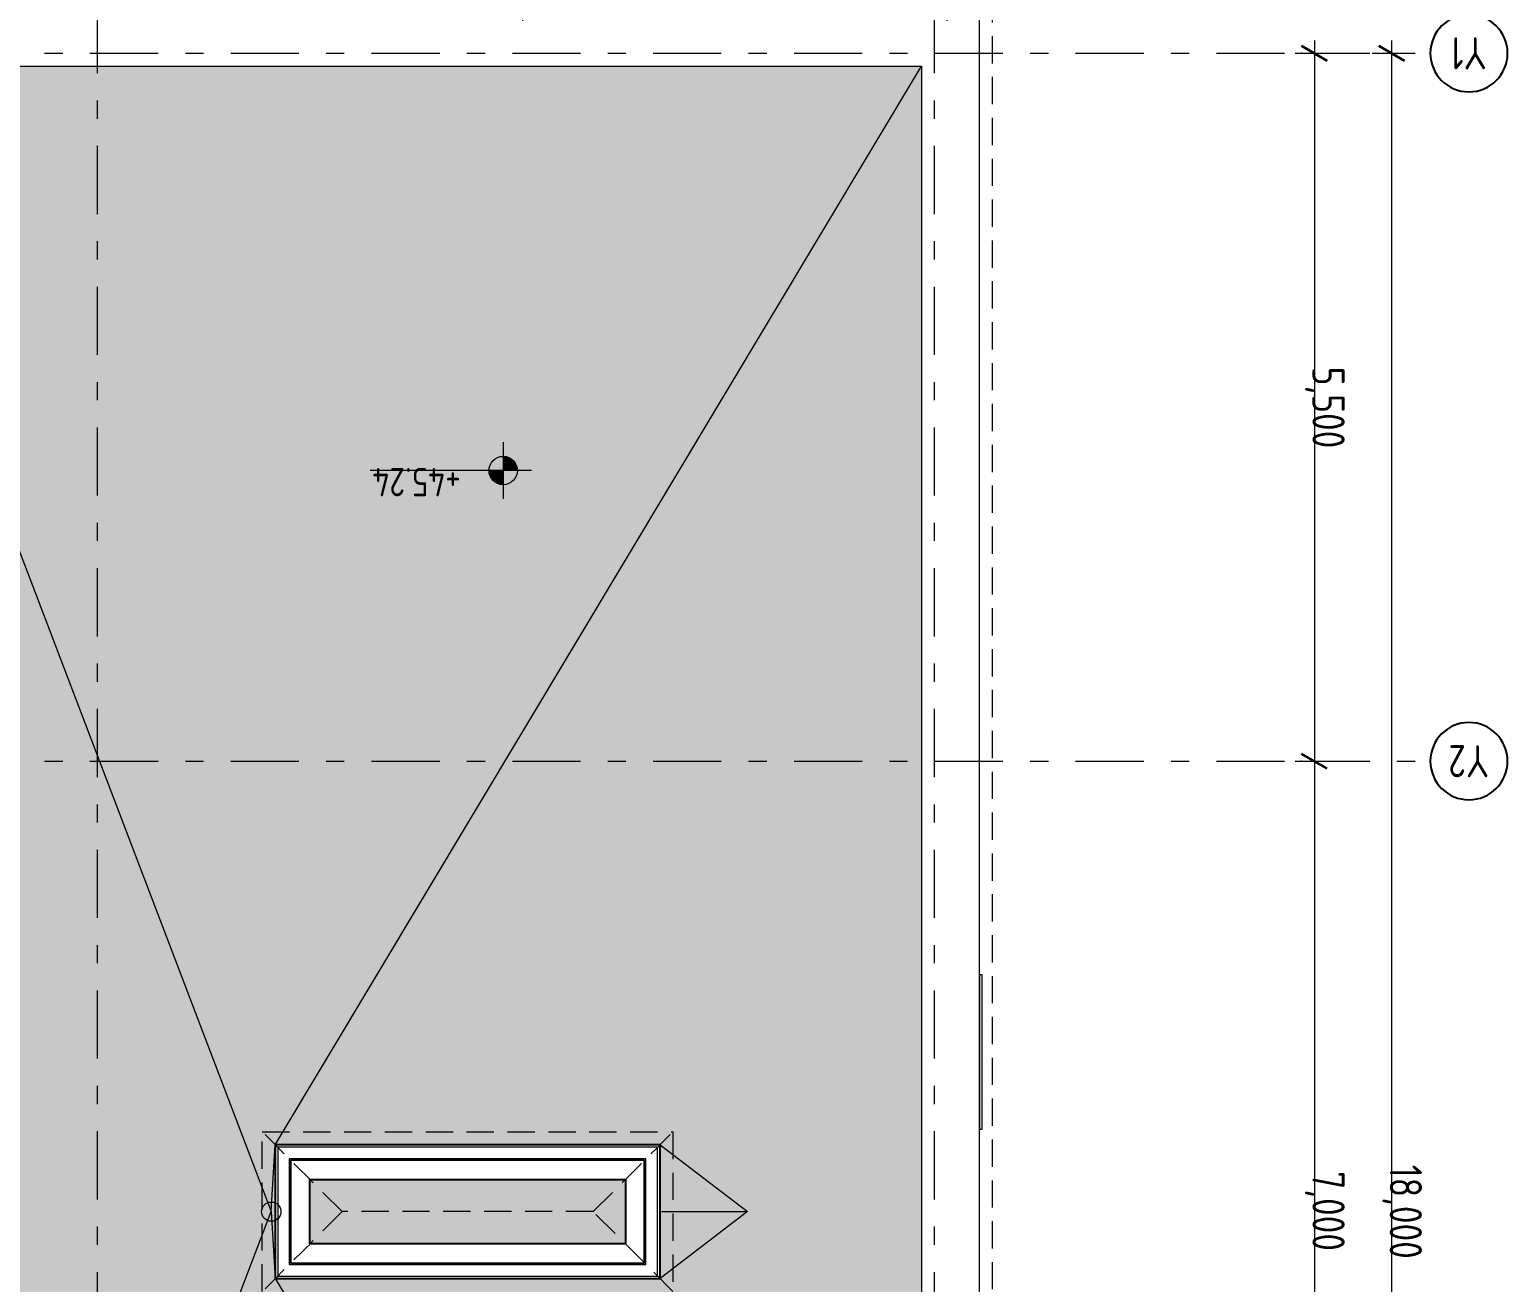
# Model space of a CAD drawing. Header units: millimetres. Extents: x 18162 to 3540582, y 72188 to 247925.
# Drawn here: x 997028 to 1008507, y 88819 to 98553 of the extents above; entities that cross this region are included whole.
import ezdxf
from ezdxf.enums import TextEntityAlignment as Align

# ---------------------------------------------------------------- set-up
doc = ezdxf.new("R2010")
doc.units = ezdxf.units.MM
doc.header["$MEASUREMENT"] = 0
doc.set_wipeout_variables(frame=1)
for name, pattern in [('Double Dashed', [1093.611073, 529.166651, -211.666656, 141.111112, -211.666656]), ('Hidden Line', [317.5, 211.666667, -105.833333]), ('Wipeout_Contour', [1000, 0, -1000])]:
    doc.linetypes.add(name, pattern=pattern)
for name, color, linetype in [('Dimensioning - General', 7, 'Continuous'), ('Drawing & Figure', 7, 'Continuous'), ('Shell - Roof', 7, 'Continuous'), ('Structural - Bearing', 7, 'Continuous'), ('Structural - Grid', 7, 'Continuous')]:
    doc.layers.add(name, color=color, linetype=linetype)
doc.styles.add('GENERATED_STYLE_3', font='', dxfattribs={"width": 0.8})
doc.styles.get('GENERATED_STYLE_3').set_extended_font_data('ISOCPEUR MON')
doc.dimstyles.new('GENERATED_STYLE__2', dxfattribs={"dimtxt": 250, "dimasz": 152, "dimexe": 0.18, "dimexo": 0.0625, "dimgap": 0, "dimtad": 1, "dimdec": 0, "dimzin": 0, "dimdsep": 46, "dimtxsty": 'GENERATED_STYLE_3', "dimblk": 'ARROWHEAD_2', "dimblk1": 'ARROWHEAD_2', "dimblk2": 'ARROWHEAD_2', "dimcen": 0.09, "dimse1": 1, "dimse2": 1, "dimclrd": 13, "dimclre": 13, "dimclrt": 13, "dimadec": 0, "dimazin": 0, "dimtfac": 1, "dimtdec": 4, "dimtmove": 0, "dimatfit": 3, "dimfxl": 1, "dimtolj": 1, "dimtzin": 0, "dimarcsym": 0})

# ---------------------------------------------------------------- blocks, each defined once
blk = doc.blocks.new('*D692', base_point=(953182, 1723))
at = {"layer": 'Dimensioning - General', "color": 13, "linetype": 'Continuous', "lineweight": 13, "transparency": 16777216}
for p, q in [((1006857, 98369), (1007157, 98369)), ((1007007, 98467), (1007007, 98369)), ((1007007, 98369), (1007007, 92869)), ((1006857, 92869), (1007157, 92869)), ((1007007, 92869), (1007007, 85869))]:
    blk.add_line(p, q, dxfattribs=at)
at = {"layer": 'Dimensioning - General', "color": 12, "linetype": 'Continuous', "lineweight": 35, "transparency": 16777216}
for p, q in [((1007107, 98311), (1006907, 98427)), ((1007107, 92811), (1006907, 92927))]:
    blk.add_line(p, q, dxfattribs=at)
at = {"layer": 'Dimensioning - General', "color": 13, "lineweight": 13, "transparency": 16777216, "insert": (1006934, 95933), "char_height": 250, "attachment_point": 7, "rotation": 270, "style": 'GENERATED_STYLE_3'}
blk.add_mtext('\\A1;{\\pql;\\fISOCPEUR MON|b0|i0|c0|p0;\\W0.800000;5,500}', dxfattribs=at)
blk = doc.blocks.new('ARROWHEAD_2')
at = {"color": 0, "linetype": 'Continuous', "lineweight": 0}
for p, q in [((0, 0), (-1, 0)), ((-0.378, -0.655), (0.378, 0.655))]:
    blk.add_line(p, q, dxfattribs=at)
blk = doc.blocks.new('*D693', base_point=(953182, 1723))
at = {"layer": 'Dimensioning - General', "color": 12, "linetype": 'Continuous', "lineweight": 35, "transparency": 16777216}
for p, q in [((1007107, 92811), (1006907, 92927)), ((1007107, 85811), (1006907, 85927))]:
    blk.add_line(p, q, dxfattribs=at)
at = {"layer": 'Dimensioning - General', "color": 13, "linetype": 'Continuous', "lineweight": 13, "transparency": 16777216}
for p, q in [((1007007, 92869), (1007007, 85869)), ((1006857, 85869), (1007157, 85869)), ((1007007, 85869), (1007007, 80369))]:
    blk.add_line(p, q, dxfattribs=at)
at = {"layer": 'Dimensioning - General', "color": 13, "lineweight": 13, "transparency": 16777216, "insert": (1006934, 89683), "char_height": 250, "attachment_point": 7, "rotation": 270, "style": 'GENERATED_STYLE_3'}
blk.add_mtext('\\A1;{\\pql;\\fISOCPEUR MON|b0|i0|c0|p0;\\W0.800000;7,000}', dxfattribs=at)
blk = doc.blocks.new('*D695', base_point=(953182, 1723))
at = {"layer": 'Dimensioning - General', "color": 13, "linetype": 'Continuous', "lineweight": 13, "transparency": 16777216}
for p, q in [((1007457, 98369), (1007757, 98369)), ((1007607, 98467), (1007607, 98369)), ((1007607, 98369), (1007607, 80369)), ((1007457, 80369), (1007757, 80369)), ((1007607, 80369), (1007607, 80271))]:
    blk.add_line(p, q, dxfattribs=at)
at = {"layer": 'Dimensioning - General', "color": 12, "linetype": 'Continuous', "lineweight": 35, "transparency": 16777216}
for p, q in [((1007707, 98311), (1007507, 98427)), ((1007507, 80427), (1007707, 80311))]:
    blk.add_line(p, q, dxfattribs=at)
at = {"layer": 'Dimensioning - General', "color": 13, "lineweight": 13, "transparency": 16777216, "insert": (1007534, 89733), "char_height": 250, "attachment_point": 7, "rotation": 270, "style": 'GENERATED_STYLE_3'}
blk.add_mtext('\\A1;{\\pql;\\fISOCPEUR MON|b0|i0|c0|p0;\\W0.800000;18,000}', dxfattribs=at)
blk = doc.blocks.new('Standard grid marker[338]_3', base_point=(1004056, 74247))
at = {"layer": 'Structural - Grid', "color": 13, "linetype": 'Double Dashed', "lineweight": 13}
blk.add_line((1004056, 75247), (1004056, 101909), dxfattribs=at)
at = {"layer": 'Structural - Grid', "color": 13, "lineweight": 13, "style": 'GENERATED_STYLE_3'}
blk.add_attdef('AC_MarkerText_1', text='', height=250, rotation=180, dxfattribs=at).set_placement((1004056, 103084), align=Align.TOP_CENTER)
blk = doc.blocks.new('Standard grid marker[341]_3', base_point=(971344, 92869))
at = {"layer": 'Structural - Grid', "color": 13, "linetype": 'Double Dashed', "lineweight": 13}
for p, q in [((972344, 92869), (1006907, 92869)), ((1006907, 92869), (1007907, 92869))]:
    blk.add_line(p, q, dxfattribs=at)
at = {"layer": 'Structural - Grid', "color": 13, "linetype": 'Continuous', "lineweight": 25, "flags": 128}
blk.add_lwpolyline([(1008507, 92869, 1), (1007907, 92869, 1)], format="xyb", close=True, dxfattribs=at)
at = {"layer": 'Structural - Grid', "color": 13, "linetype": 'Double Dashed', "lineweight": 13}
blk.add_point((1006907, 92869), dxfattribs=at)
blk.add_point((1006907, 92869), dxfattribs=at)
at = {"layer": 'Structural - Grid', "color": 13, "lineweight": 13, "style": 'GENERATED_STYLE_3'}
blk.add_attdef('AC_MarkerText_1', text='', height=250, rotation=180, dxfattribs=at).set_placement((1008207, 92744), align=Align.TOP_CENTER)
blk = doc.blocks.new('Standard grid marker[342]_3', base_point=(971344, 98369))
at = {"layer": 'Structural - Grid', "color": 13, "linetype": 'Double Dashed', "lineweight": 13}
for p, q in [((972344, 98369), (1006907, 98369)), ((1006907, 98369), (1007907, 98369))]:
    blk.add_line(p, q, dxfattribs=at)
at = {"layer": 'Structural - Grid', "color": 13, "linetype": 'Continuous', "lineweight": 25, "flags": 128}
blk.add_lwpolyline([(1008507, 98369, 1), (1007907, 98369, 1)], format="xyb", close=True, dxfattribs=at)
at = {"layer": 'Structural - Grid', "color": 13, "linetype": 'Double Dashed', "lineweight": 13}
blk.add_point((1006907, 98369), dxfattribs=at)
blk.add_point((1006907, 98369), dxfattribs=at)
at = {"layer": 'Structural - Grid', "color": 13, "lineweight": 13, "style": 'GENERATED_STYLE_3'}
blk.add_attdef('AC_MarkerText_1', text='', height=250, rotation=180, dxfattribs=at).set_placement((1008207, 98244), align=Align.TOP_CENTER)
blk = doc.blocks.new('Standard grid marker[343]_3', base_point=(997556, 74247))
at = {"layer": 'Structural - Grid', "color": 13, "linetype": 'Double Dashed', "lineweight": 13}
blk.add_line((997556, 75247), (997556, 101909), dxfattribs=at)
at = {"layer": 'Structural - Grid', "color": 13, "lineweight": 13, "style": 'GENERATED_STYLE_3'}
blk.add_attdef('AC_MarkerText_1', text='', height=250, rotation=180, dxfattribs=at).set_placement((997556, 103084), align=Align.TOP_CENTER)

msp = doc.modelspace()

# ---------------------------------------------------------------- hatches: boundary and pattern name
at = {"linetype": 'Continuous', "lineweight": 13}
for points in [[(1000706.8, 95126.9), (1000816.8, 95126.9), (1000808.4, 95169), (1000784.6, 95204.7), (1000748.9, 95228.6), (1000706.8, 95236.9)], [(1000706.8, 95126.9), (1000596.8, 95126.9), (1000605.2, 95084.8), (1000629, 95049.2), (1000664.7, 95025.3), (1000706.8, 95016.9)]]:
    msp.add_hatch(color=13, dxfattribs=at).paths.add_polyline_path(points)
at = {"layer": 'Drawing & Figure', "linetype": 'Continuous', "lineweight": 0}
msp.add_hatch(color=49, dxfattribs=at).paths.add_polyline_path([(1004055.7, 80368.9), (991325.7, 80368.9), (991325.7, 98368.9), (1004055.7, 98368.9)])

# ---------------------------------------------------------------- linework, layer by layer
at = {"color": 13, "linetype": 'Continuous', "lineweight": 13}
for p, q in [((1000706.8, 95346.9), (1000706.8, 94906.9)), ((1000926.8, 95126.9), (999674.2, 95126.9))]:
    msp.add_line(p, q, dxfattribs=at)
msp.add_circle((1000706.8, 95126.9), 110, dxfattribs=at)
at = {"layer": 'Drawing & Figure', "color": 7, "linetype": 'Continuous', "lineweight": 13, "flags": 128}
msp.add_lwpolyline([(1004055.7, 80368.9), (991325.7, 80368.9), (991325.7, 98368.9), (1004055.7, 98368.9)], close=True, dxfattribs=at)
at = {"layer": 'Shell - Roof', "color": 7, "linetype": 'Hidden Line', "lineweight": 13, "flags": 128}
for points in [[(998835.7, 89988.9), (1002025.7, 89988.9)], [(998835.7, 88748.9), (998835.7, 89988.9)], [(1002025.7, 89988.9), (1002025.7, 88748.9)], [(1001405.7, 89368.9), (999455.7, 89368.9)]]:
    msp.add_lwpolyline(points, dxfattribs=at)
at = {"layer": 'Structural - Bearing', "color": 7, "linetype": 'Continuous', "lineweight": 13, "flags": 128}
for points in [[(1004155.7, 100068.9), (1000855.7, 100068.9), (1000855.7, 98468.9), (1004155.7, 98468.9)], [(991155.7, 80268.9), (1004155.7, 80268.9), (1004155.7, 98468.9), (991155.7, 98468.9)], [(999205.7, 89618.9), (1001655.7, 89618.9), (1001655.7, 89118.9), (999205.7, 89118.9)]]:
    msp.add_lwpolyline(points, close=True, dxfattribs=at)

# ---------------------------------------------------------------- texts
at = {"color": 13, "lineweight": 13, "insert": (1000376.8, 95146.8), "char_height": 220, "attachment_point": 7, "rotation": 180, "style": 'GENERATED_STYLE_3'}
msp.add_mtext('\\A1;{\\pql;\\fISOCPEUR MON|b0|i0|c0|p0;\\W0.800000;+45.24}', dxfattribs=at)

# ---------------------------------------------------------------- dimensions: what is measured, and where the dimension line sits
at = {"layer": 'Dimensioning - General', "color": 13, "linetype": 'Continuous', "lineweight": 13}
for base, p1, p2, picture, middle in [((1007006.6, 92868.9), (1007906.6, 98368.9), (1007906.6, 92868.9), '*D692', (1007181.6, 95514.5)), ((1007606.6, 80368.9), (1007906.6, 98368.9), (1007906.6, 80368.9), '*D695', (1007781.6, 89219.2)), ((1007006.6, 85868.9), (1007906.6, 92868.9), (1007906.6, 85868.9), '*D693', (1007181.6, 89264.5))]:
    dim = msp.add_linear_dim(base=base, p1=p1, p2=p2, angle=270, dimstyle='GENERATED_STYLE__2', dxfattribs=at)
    dim.commit()
    dim.dimension.update_dxf_attribs({"geometry": picture, "text_midpoint": middle, "dimtype": 160, "text_rotation": 270})

# ---------------------------------------------------------------- next in the draw order: wipeouts: each hides what was drawn before it
at = {"color": 254, "linetype": 'Wipeout_Contour', "lineweight": 0, "ltscale": 3027095.478899384}
msp.add_wipeout([(1004155.7, 98468.9), (1004305.7, 98618.9), (1004155.7, 98618.9)], dxfattribs=at).dxf.layer = 'Structural - Bearing'
at = {"color": 254, "linetype": 'Wipeout_Contour', "lineweight": 0, "ltscale": 3008932.269888371}
msp.add_wipeout([(998955.7, 89868.9), (998935.7, 89888.9), (998935.7, 89868.9)], dxfattribs=at).dxf.layer = 'Structural - Bearing'
at = {"color": 254, "linetype": 'Wipeout_Contour', "lineweight": 0, "ltscale": 3017825.455095472}
msp.add_wipeout([(1001905.7, 89868.9), (1001925.7, 89868.9), (1001925.7, 89888.9)], dxfattribs=at).dxf.layer = 'Structural - Bearing'
at = {"color": 254, "linetype": 'Wipeout_Contour', "lineweight": 0, "ltscale": 3008678.536513237}
msp.add_wipeout([(998935.7, 88848.9), (998955.7, 88848.9), (998955.7, 88868.9)], dxfattribs=at).dxf.layer = 'Structural - Bearing'
at = {"color": 254, "linetype": 'Wipeout_Contour', "lineweight": 0, "ltscale": 3017555.45523478}
msp.add_wipeout([(1001905.7, 88868.9), (1001925.7, 88848.9), (1001925.7, 88868.9)], dxfattribs=at).dxf.layer = 'Structural - Bearing'

# ---------------------------------------------------------------- next in the draw order: wipeouts: each hides what was drawn before it
at = {"color": 254, "linetype": 'Wipeout_Contour', "lineweight": 0, "ltscale": 4033565.449088328}
msp.add_wipeout([(1004355.7, 98668.9), (1004355.7, 80068.9), (1004405.7, 80068.9), (1004405.7, 98668.9)], dxfattribs=at).dxf.layer = 'Structural - Bearing'
at = {"color": 254, "linetype": 'Wipeout_Contour', "lineweight": 0, "ltscale": 3026499.303808472}
msp.add_wipeout([(1003955.7, 98268.9), (1004155.7, 98468.9), (1003955.7, 98468.9)], dxfattribs=at).dxf.layer = 'Structural - Bearing'
at = {"color": 254, "linetype": 'Wipeout_Contour', "lineweight": 0, "ltscale": 3009043.835335783}
msp.add_wipeout([(999045.7, 89778.9), (998955.7, 89868.9), (998955.7, 89778.9)], dxfattribs=at).dxf.layer = 'Structural - Bearing'
at = {"color": 254, "linetype": 'Wipeout_Contour', "lineweight": 0, "ltscale": 3017678.114217692}
msp.add_wipeout([(1001815.7, 89778.9), (1001905.7, 89778.9), (1001905.7, 89868.9)], dxfattribs=at).dxf.layer = 'Structural - Bearing'
at = {"color": 254, "linetype": 'Wipeout_Contour', "lineweight": 0, "ltscale": 3008889.272246846}
msp.add_wipeout([(999045.7, 88958.9), (998955.7, 88868.9), (999045.7, 88868.9)], dxfattribs=at).dxf.layer = 'Structural - Bearing'
at = {"color": 254, "linetype": 'Wipeout_Contour', "lineweight": 0, "ltscale": 3017443.642731393}
msp.add_wipeout([(1001905.7, 88958.9), (1001815.7, 88958.9), (1001905.7, 88868.9)], dxfattribs=at).dxf.layer = 'Structural - Bearing'

# ---------------------------------------------------------------- next in the draw order: wipeouts: each hides what was drawn before it
at = {"color": 254, "linetype": 'Wipeout_Contour', "lineweight": 0, "ltscale": 4033364.41926125}
msp.add_wipeout([(1004305.7, 98618.9), (1004305.7, 80118.9), (1004355.7, 80118.9), (1004355.7, 98618.9)], dxfattribs=at).dxf.layer = 'Structural - Bearing'
at = {"color": 254, "linetype": 'Wipeout_Contour', "lineweight": 0, "ltscale": 3017808.407400055}
msp.add_wipeout([(1001905.7, 89868.9), (1001925.7, 89888.9), (1001905.7, 89888.9)], dxfattribs=at).dxf.layer = 'Structural - Bearing'
at = {"color": 254, "linetype": 'Wipeout_Contour', "lineweight": 0, "ltscale": 3009223.222702247}
msp.add_wipeout([(999055.7, 89768.9), (999045.7, 89778.9), (999045.7, 89768.9)], dxfattribs=at).dxf.layer = 'Structural - Bearing'
at = {"color": 254, "linetype": 'Wipeout_Contour', "lineweight": 0, "ltscale": 3017479.050967206}
msp.add_wipeout([(1001805.7, 89768.9), (1001815.7, 89768.9), (1001815.7, 89778.9)], dxfattribs=at).dxf.layer = 'Structural - Bearing'
at = {"color": 254, "linetype": 'Wipeout_Contour', "lineweight": 0, "ltscale": 3009015.683113084}
msp.add_wipeout([(999055.7, 88968.9), (999045.7, 88958.9), (999055.7, 88958.9)], dxfattribs=at).dxf.layer = 'Structural - Bearing'
at = {"color": 254, "linetype": 'Wipeout_Contour', "lineweight": 0, "ltscale": 3017264.112262287}
msp.add_wipeout([(1001815.7, 88968.9), (1001805.7, 88968.9), (1001815.7, 88958.9)], dxfattribs=at).dxf.layer = 'Structural - Bearing'

# ---------------------------------------------------------------- next in the draw order: linework, layer by layer
at = {"layer": 'Structural - Bearing', "color": 7, "linetype": 'Continuous', "lineweight": 13, "flags": 128}
msp.add_lwpolyline([(1004405.7, 80018.9), (1004405.7, 98718.9)], dxfattribs=at)

# ---------------------------------------------------------------- next in the draw order: wipeouts: each hides what was drawn before it
at = {"color": 254, "linetype": 'Wipeout_Contour', "lineweight": 0, "ltscale": 4032960.593044253}
msp.add_wipeout([(1004155.7, 98468.9), (1004155.7, 80268.9), (1004305.7, 80268.9), (1004305.7, 98468.9)], dxfattribs=at).dxf.layer = 'Structural - Bearing'
at = {"color": 254, "linetype": 'Wipeout_Contour', "lineweight": 0, "ltscale": 4017839.73516448}
msp.add_wipeout([(998955.7, 89868.9), (1001905.7, 89868.9), (1001905.7, 89888.9), (998955.7, 89888.9)], dxfattribs=at).dxf.layer = 'Structural - Bearing'
at = {"color": 254, "linetype": 'Wipeout_Contour', "lineweight": 0, "ltscale": 3009364.82195806}
msp.add_wipeout([(999205.7, 89618.9), (999055.7, 89768.9), (999055.7, 89618.9)], dxfattribs=at).dxf.layer = 'Structural - Bearing'
at = {"color": 254, "linetype": 'Wipeout_Contour', "lineweight": 0, "ltscale": 3017282.082284603}
msp.add_wipeout([(1001655.7, 89618.9), (1001805.7, 89618.9), (1001805.7, 89768.9)], dxfattribs=at).dxf.layer = 'Structural - Bearing'
at = {"color": 254, "linetype": 'Wipeout_Contour', "lineweight": 0, "ltscale": 3009339.549641242}
msp.add_wipeout([(999205.7, 89118.9), (999055.7, 88968.9), (999205.7, 88968.9)], dxfattribs=at).dxf.layer = 'Structural - Bearing'
at = {"color": 254, "linetype": 'Wipeout_Contour', "lineweight": 0, "ltscale": 3017122.225624679}
msp.add_wipeout([(1001655.7, 89118.9), (1001805.7, 88968.9), (1001805.7, 89118.9)], dxfattribs=at).dxf.layer = 'Structural - Bearing'

# ---------------------------------------------------------------- next in the draw order: wipeouts: each hides what was drawn before it
at = {"color": 254, "linetype": 'Wipeout_Contour', "lineweight": 0, "ltscale": 3027229.020050864}
msp.add_wipeout([(1004155.7, 98468.9), (1004305.7, 98468.9), (1004305.7, 98618.9)], dxfattribs=at).dxf.layer = 'Structural - Bearing'
at = {"color": 254, "linetype": 'Wipeout_Contour', "lineweight": 0, "ltscale": 4032256.290609542}
msp.add_wipeout([(1003955.7, 98268.9), (1003955.7, 80468.9), (1004155.7, 80468.9), (1004155.7, 98268.9)], dxfattribs=at).dxf.layer = 'Structural - Bearing'
at = {"color": 254, "linetype": 'Wipeout_Contour', "lineweight": 0, "ltscale": 4033978.160997979}
msp.add_wipeout([(1004425.7, 90009.3), (1004425.7, 91209.3), (1004405.7, 91209.3), (1004405.7, 90009.3)], dxfattribs=at).dxf.layer = 'Structural - Bearing'
at = {"color": 254, "linetype": 'Wipeout_Contour', "lineweight": 0, "ltscale": 3008953.075293952}
msp.add_wipeout([(998955.7, 89888.9), (998935.7, 89888.9), (998955.7, 89868.9)], dxfattribs=at).dxf.layer = 'Structural - Bearing'
at = {"color": 254, "linetype": 'Wipeout_Contour', "lineweight": 0, "ltscale": 3017597.595980641}
msp.add_wipeout([(1001815.7, 89778.9), (1001905.7, 89868.9), (1001815.7, 89868.9)], dxfattribs=at).dxf.layer = 'Structural - Bearing'

# ---------------------------------------------------------------- next in the draw order: linework, layer by layer
at = {"layer": 'Structural - Bearing', "color": 7, "linetype": 'Continuous', "lineweight": 13}
msp.add_line((1001905.7, 89778.9), (1001905.7, 89868.9), dxfattribs=at)
at = {"layer": 'Structural - Bearing', "color": 7, "linetype": 'Continuous', "lineweight": 13, "flags": 128}
for points in [[(1004425.7, 91209.3), (1004405.7, 91209.3)], [(1004405.7, 91209.3), (1004405.7, 90009.3)], [(1004425.7, 90009.3), (1004425.7, 91209.3)], [(1004405.7, 90009.3), (1004425.7, 90009.3)]]:
    msp.add_lwpolyline(points, dxfattribs=at)
at = {"layer": 'Structural - Bearing', "color": 7, "linetype": 'Continuous', "lineweight": 25, "flags": 128}
msp.add_lwpolyline([(1001925.7, 89888.9), (1001925.7, 89868.9)], dxfattribs=at)

# ---------------------------------------------------------------- next in the draw order: block references
at = {"layer": 'Structural - Grid', "color": 13, "linetype": 'Continuous', "lineweight": 13}
ref = msp.add_blockref('Standard grid marker[341]_3', (971344.5, 92868.9), dxfattribs=at)
ref.add_attrib('AC_MarkerText_1', 'Y2', dxfattribs={"color": 13, "lineweight": 13, "height": 250, "rotation": 180, "style": 'GENERATED_STYLE_3', "width": 0.8}).set_placement((1008206.6, 92743.9), align=Align.TOP_CENTER)

# ---------------------------------------------------------------- next in the draw order: wipeouts: each hides what was drawn before it
at = {"color": 254, "linetype": 'Wipeout_Contour', "lineweight": 0, "ltscale": 3026677.75713819}
msp.add_wipeout([(1003955.7, 98268.9), (1004155.7, 98268.9), (1004155.7, 98468.9)], dxfattribs=at).dxf.layer = 'Structural - Bearing'
at = {"color": 254, "linetype": 'Wipeout_Contour', "lineweight": 0, "ltscale": 4017820.055253769}
msp.add_wipeout([(999045.7, 89778.9), (1001815.7, 89778.9), (1001815.7, 89868.9), (999045.7, 89868.9)], dxfattribs=at).dxf.layer = 'Structural - Bearing'

# ---------------------------------------------------------------- next in the draw order: linework, layer by layer
at = {"layer": 'Structural - Bearing', "color": 7, "linetype": 'Continuous', "lineweight": 13}
msp.add_line((1001905.7, 89868.9), (1001815.7, 89868.9), dxfattribs=at)
at = {"layer": 'Structural - Bearing', "color": 7, "linetype": 'Continuous', "lineweight": 13, "flags": 128}
msp.add_lwpolyline([(1003955.7, 98268.9), (1003955.7, 80468.9)], dxfattribs=at)

# ---------------------------------------------------------------- next in the draw order: wipeouts: each hides what was drawn before it
at = {"color": 254, "linetype": 'Wipeout_Contour', "lineweight": 0, "ltscale": 4010541.234082534}
msp.add_wipeout([(1004155.7, 98618.9), (991405.7, 98618.9), (991405.7, 98468.9), (1004155.7, 98468.9)], dxfattribs=at).dxf.layer = 'Structural - Bearing'
at = {"color": 254, "linetype": 'Wipeout_Contour', "lineweight": 0, "ltscale": 3009140.627017797}
msp.add_wipeout([(999045.7, 89868.9), (998955.7, 89868.9), (999045.7, 89778.9)], dxfattribs=at).dxf.layer = 'Structural - Bearing'
at = {"color": 254, "linetype": 'Wipeout_Contour', "lineweight": 0, "ltscale": 3017471.068680814}
msp.add_wipeout([(1001805.7, 89768.9), (1001815.7, 89778.9), (1001805.7, 89778.9)], dxfattribs=at).dxf.layer = 'Structural - Bearing'

# ---------------------------------------------------------------- next in the draw order: linework, layer by layer
at = {"layer": 'Structural - Bearing', "color": 7, "linetype": 'Continuous', "lineweight": 13}
for p, q in [((998955.7, 89868.9), (998955.7, 89778.9)), ((999045.7, 89868.9), (998955.7, 89868.9)), ((1001815.7, 89868.9), (999045.7, 89868.9))]:
    msp.add_line(p, q, dxfattribs=at)
at = {"layer": 'Structural - Bearing', "color": 7, "linetype": 'Continuous', "lineweight": 25, "flags": 128}
for points in [[(998935.7, 89888.9), (998935.7, 89868.9)], [(1001925.7, 89888.9), (998935.7, 89888.9)]]:
    msp.add_lwpolyline(points, dxfattribs=at)

# ---------------------------------------------------------------- next in the draw order: wipeouts: each hides what was drawn before it
at = {"color": 254, "linetype": 'Wipeout_Contour', "lineweight": 0, "ltscale": 4010074.407059249}
msp.add_wipeout([(1003955.7, 98468.9), (991405.7, 98468.9), (991405.7, 98268.9), (1003955.7, 98268.9)], dxfattribs=at).dxf.layer = 'Structural - Bearing'
at = {"color": 254, "linetype": 'Wipeout_Contour', "lineweight": 0, "ltscale": 4017802.170680142}
msp.add_wipeout([(999055.7, 89768.9), (1001805.7, 89768.9), (1001805.7, 89778.9), (999055.7, 89778.9)], dxfattribs=at).dxf.layer = 'Structural - Bearing'

# ---------------------------------------------------------------- next in the draw order: linework, layer by layer
at = {"layer": 'Structural - Bearing', "color": 7, "linetype": 'Continuous', "lineweight": 13, "flags": 128}
msp.add_lwpolyline([(991405.7, 98268.9), (1003955.7, 98268.9)], dxfattribs=at)

# ---------------------------------------------------------------- next in the draw order: block references
at = {"layer": 'Structural - Grid', "color": 13, "linetype": 'Continuous', "lineweight": 13}
for name, p in [('Standard grid marker[343]_3', (997555.7, 74247.3)), ('Standard grid marker[338]_3', (1004055.7, 74247.3))]:
    msp.add_blockref(name, p, dxfattribs=at)
ref = msp.add_blockref('Standard grid marker[342]_3', (971344.5, 98368.9), dxfattribs=at)
ref.add_attrib('AC_MarkerText_1', 'Y1', dxfattribs={"color": 13, "lineweight": 13, "height": 250, "rotation": 180, "style": 'GENERATED_STYLE_3', "width": 0.8}).set_placement((1008206.6, 98243.9), align=Align.TOP_CENTER)

# ---------------------------------------------------------------- next in the draw order: wipeouts: each hides what was drawn before it
at = {"color": 254, "linetype": 'Wipeout_Contour', "lineweight": 0, "ltscale": 4011741.764271207}
msp.add_wipeout([(998955.7, 88868.9), (998955.7, 89868.9), (998935.7, 89868.9), (998935.7, 88868.9)], dxfattribs=at).dxf.layer = 'Structural - Bearing'
at = {"color": 254, "linetype": 'Wipeout_Contour', "lineweight": 0, "ltscale": 3009233.171069133}
msp.add_wipeout([(999055.7, 89778.9), (999045.7, 89778.9), (999055.7, 89768.9)], dxfattribs=at).dxf.layer = 'Structural - Bearing'
at = {"color": 254, "linetype": 'Wipeout_Contour', "lineweight": 0, "ltscale": 3017147.142502442}
msp.add_wipeout([(1001655.7, 89618.9), (1001805.7, 89768.9), (1001655.7, 89768.9)], dxfattribs=at).dxf.layer = 'Structural - Bearing'

# ---------------------------------------------------------------- next in the draw order: linework, layer by layer
at = {"layer": 'Structural - Bearing', "color": 7, "linetype": 'Continuous', "lineweight": 13}
for p, q in [((1001815.7, 89778.9), (1001805.7, 89778.9)), ((1001815.7, 89768.9), (1001815.7, 89778.9))]:
    msp.add_line(p, q, dxfattribs=at)
at = {"layer": 'Structural - Bearing', "color": 7, "linetype": 'Continuous', "lineweight": 25}
msp.add_line((1001805.7, 89618.9), (1001805.7, 89768.9), dxfattribs=at)

# ---------------------------------------------------------------- next in the draw order: wipeouts: each hides what was drawn before it
at = {"color": 254, "linetype": 'Wipeout_Contour', "lineweight": 0, "ltscale": 4017773.587798013}
msp.add_wipeout([(999205.7, 89618.9), (1001655.7, 89618.9), (1001655.7, 89768.9), (999205.7, 89768.9)], dxfattribs=at).dxf.layer = 'Structural - Bearing'
at = {"color": 254, "linetype": 'Wipeout_Contour', "lineweight": 0, "ltscale": 3008661.471898707}
msp.add_wipeout([(998935.7, 88868.9), (998935.7, 88848.9), (998955.7, 88868.9)], dxfattribs=at).dxf.layer = 'Structural - Bearing'

# ---------------------------------------------------------------- next in the draw order: linework, layer by layer
at = {"layer": 'Structural - Bearing', "color": 7, "linetype": 'Continuous', "lineweight": 25}
msp.add_line((1001805.7, 89768.9), (1001655.7, 89768.9), dxfattribs=at)

# ---------------------------------------------------------------- next in the draw order: wipeouts: each hides what was drawn before it
at = {"color": 254, "linetype": 'Wipeout_Contour', "lineweight": 0, "ltscale": 3009526.726432947}
msp.add_wipeout([(999205.7, 89768.9), (999055.7, 89768.9), (999205.7, 89618.9)], dxfattribs=at).dxf.layer = 'Structural - Bearing'

# ---------------------------------------------------------------- next in the draw order: linework, layer by layer
at = {"layer": 'Structural - Bearing', "color": 7, "linetype": 'Continuous', "lineweight": 13}
for p, q in [((999045.7, 89778.9), (999045.7, 89768.9)), ((999055.7, 89778.9), (999045.7, 89778.9)), ((1001805.7, 89778.9), (999055.7, 89778.9))]:
    msp.add_line(p, q, dxfattribs=at)
at = {"layer": 'Structural - Bearing', "color": 7, "linetype": 'Continuous', "lineweight": 25}
for p, q in [((999055.7, 89768.9), (999055.7, 89618.9)), ((999205.7, 89768.9), (999055.7, 89768.9)), ((1001655.7, 89768.9), (999205.7, 89768.9))]:
    msp.add_line(p, q, dxfattribs=at)
at = {"layer": 'Structural - Bearing', "color": 7, "linetype": 'Continuous', "lineweight": 25, "flags": 128}
msp.add_lwpolyline([(999205.7, 89618.9), (1001655.7, 89618.9)], dxfattribs=at)

# ---------------------------------------------------------------- next in the draw order: wipeouts: each hides what was drawn before it
at = {"color": 254, "linetype": 'Wipeout_Contour', "lineweight": 0, "ltscale": 4011960.727164365}
msp.add_wipeout([(999045.7, 88958.9), (999045.7, 89778.9), (998955.7, 89778.9), (998955.7, 88958.9)], dxfattribs=at).dxf.layer = 'Structural - Bearing'

# ---------------------------------------------------------------- next in the draw order: linework, layer by layer
at = {"layer": 'Drawing & Figure', "color": 7, "linetype": 'Continuous', "lineweight": 5}
msp.add_circle((998905.7, 89368.9), 75, dxfattribs=at)
at = {"layer": 'Structural - Bearing', "color": 7, "linetype": 'Continuous', "lineweight": 13}
msp.add_line((998955.7, 89868.9), (998955.7, 89778.9), dxfattribs=at)

# ---------------------------------------------------------------- next in the draw order: wipeouts: each hides what was drawn before it
at = {"color": 254, "linetype": 'Wipeout_Contour', "lineweight": 0, "ltscale": 3008808.690040271}
msp.add_wipeout([(998955.7, 88958.9), (998955.7, 88868.9), (999045.7, 88958.9)], dxfattribs=at).dxf.layer = 'Structural - Bearing'

# ---------------------------------------------------------------- next in the draw order: linework, layer by layer
at = {"layer": 'Structural - Bearing', "color": 7, "linetype": 'Continuous', "lineweight": 13}
for p, q in [((998955.7, 89778.9), (998955.7, 88958.9)), ((998955.7, 88958.9), (998955.7, 88868.9)), ((998955.7, 88868.9), (999045.7, 88868.9))]:
    msp.add_line(p, q, dxfattribs=at)
at = {"layer": 'Structural - Bearing', "color": 7, "linetype": 'Continuous', "lineweight": 25, "flags": 128}
for points in [[(998935.7, 89868.9), (998935.7, 88848.9)], [(998935.7, 88848.9), (998955.7, 88848.9)]]:
    msp.add_lwpolyline(points, dxfattribs=at)

# ---------------------------------------------------------------- next in the draw order: wipeouts: each hides what was drawn before it
at = {"color": 254, "linetype": 'Wipeout_Contour', "lineweight": 0, "ltscale": 4012159.915635386}
msp.add_wipeout([(999045.7, 89768.9), (999045.7, 88968.9), (999055.7, 88968.9), (999055.7, 89768.9)], dxfattribs=at).dxf.layer = 'Structural - Bearing'

# ---------------------------------------------------------------- next in the draw order: linework, layer by layer
at = {"layer": 'Structural - Bearing', "color": 7, "linetype": 'Continuous', "lineweight": 13}
msp.add_line((999045.7, 89778.9), (999045.7, 89768.9), dxfattribs=at)

# ---------------------------------------------------------------- next in the draw order: wipeouts: each hides what was drawn before it
at = {"color": 254, "linetype": 'Wipeout_Contour', "lineweight": 0, "ltscale": 4012478.450279846}
msp.add_wipeout([(999205.7, 89118.9), (999205.7, 89618.9), (999055.7, 89618.9), (999055.7, 89118.9)], dxfattribs=at).dxf.layer = 'Structural - Bearing'
at = {"color": 254, "linetype": 'Wipeout_Contour', "lineweight": 0, "ltscale": 3009007.694257408}
msp.add_wipeout([(999055.7, 88968.9), (999045.7, 88968.9), (999045.7, 88958.9)], dxfattribs=at).dxf.layer = 'Structural - Bearing'
at = {"color": 254, "linetype": 'Wipeout_Contour', "lineweight": 0, "ltscale": 4017476.711946502}
msp.add_wipeout([(1001905.7, 88868.9), (998955.7, 88868.9), (998955.7, 88848.9), (1001905.7, 88848.9)], dxfattribs=at).dxf.layer = 'Structural - Bearing'

# ---------------------------------------------------------------- next in the draw order: linework, layer by layer
at = {"layer": 'Shell - Roof', "color": 7, "linetype": 'Hidden Line', "lineweight": 13, "flags": 128}
msp.add_lwpolyline([(999455.7, 89368.9), (998835.7, 89988.9)], dxfattribs=at)
at = {"layer": 'Structural - Bearing', "color": 7, "linetype": 'Continuous', "lineweight": 25}
msp.add_line((999055.7, 89768.9), (999055.7, 89618.9), dxfattribs=at)

# ---------------------------------------------------------------- next in the draw order: wipeouts: each hides what was drawn before it
at = {"color": 254, "linetype": 'Wipeout_Contour', "lineweight": 0, "ltscale": 3009204.542062552}
msp.add_wipeout([(999055.7, 89118.9), (999055.7, 88968.9), (999205.7, 89118.9)], dxfattribs=at).dxf.layer = 'Structural - Bearing'
at = {"color": 254, "linetype": 'Wipeout_Contour', "lineweight": 0, "ltscale": 3017534.674334637}
msp.add_wipeout([(1001905.7, 88868.9), (1001905.7, 88848.9), (1001925.7, 88848.9)], dxfattribs=at).dxf.layer = 'Structural - Bearing'

# ---------------------------------------------------------------- next in the draw order: linework, layer by layer
at = {"layer": 'Structural - Bearing', "color": 7, "linetype": 'Continuous', "lineweight": 13}
for p, q in [((999045.7, 89768.9), (999045.7, 88968.9)), ((999045.7, 88968.9), (999045.7, 88958.9)), ((999045.7, 88958.9), (999055.7, 88958.9))]:
    msp.add_line(p, q, dxfattribs=at)
at = {"layer": 'Structural - Bearing', "color": 7, "linetype": 'Continuous', "lineweight": 25}
for p, q in [((999055.7, 89618.9), (999055.7, 89118.9)), ((999055.7, 89118.9), (999055.7, 88968.9)), ((999055.7, 88968.9), (999205.7, 88968.9))]:
    msp.add_line(p, q, dxfattribs=at)
at = {"layer": 'Structural - Bearing', "color": 7, "linetype": 'Continuous', "lineweight": 25, "flags": 128}
msp.add_lwpolyline([(999205.7, 89118.9), (999205.7, 89618.9)], dxfattribs=at)

# ---------------------------------------------------------------- next in the draw order: wipeouts: each hides what was drawn before it
at = {"color": 254, "linetype": 'Wipeout_Contour', "lineweight": 0, "ltscale": 4017496.18167195}
msp.add_wipeout([(1001815.7, 88958.9), (999045.7, 88958.9), (999045.7, 88868.9), (1001815.7, 88868.9)], dxfattribs=at).dxf.layer = 'Structural - Bearing'

# ---------------------------------------------------------------- next in the draw order: linework, layer by layer
at = {"layer": 'Structural - Bearing', "color": 7, "linetype": 'Continuous', "lineweight": 13}
msp.add_line((998955.7, 88868.9), (999045.7, 88868.9), dxfattribs=at)

# ---------------------------------------------------------------- next in the draw order: wipeouts: each hides what was drawn before it
at = {"color": 254, "linetype": 'Wipeout_Contour', "lineweight": 0, "ltscale": 3017346.946654183}
msp.add_wipeout([(1001815.7, 88868.9), (1001905.7, 88868.9), (1001815.7, 88958.9)], dxfattribs=at).dxf.layer = 'Structural - Bearing'

# ---------------------------------------------------------------- next in the draw order: linework, layer by layer
at = {"layer": 'Structural - Bearing', "color": 7, "linetype": 'Continuous', "lineweight": 13}
for p, q in [((1001905.7, 88868.9), (1001905.7, 88958.9)), ((999045.7, 88868.9), (1001815.7, 88868.9)), ((1001815.7, 88868.9), (1001905.7, 88868.9))]:
    msp.add_line(p, q, dxfattribs=at)
at = {"layer": 'Structural - Bearing', "color": 7, "linetype": 'Continuous', "lineweight": 25, "flags": 128}
for points in [[(998955.7, 88848.9), (1001925.7, 88848.9)], [(1001925.7, 88848.9), (1001925.7, 88868.9)]]:
    msp.add_lwpolyline(points, dxfattribs=at)

# ---------------------------------------------------------------- next in the draw order: wipeouts: each hides what was drawn before it
at = {"color": 254, "linetype": 'Wipeout_Contour', "lineweight": 0, "ltscale": 4017513.887602588}
msp.add_wipeout([(1001805.7, 88968.9), (999055.7, 88968.9), (999055.7, 88958.9), (1001805.7, 88958.9)], dxfattribs=at).dxf.layer = 'Structural - Bearing'

# ---------------------------------------------------------------- next in the draw order: linework, layer by layer
at = {"layer": 'Structural - Bearing', "color": 7, "linetype": 'Continuous', "lineweight": 13}
msp.add_line((999045.7, 88958.9), (999055.7, 88958.9), dxfattribs=at)

# ---------------------------------------------------------------- next in the draw order: wipeouts: each hides what was drawn before it
at = {"color": 254, "linetype": 'Wipeout_Contour', "lineweight": 0, "ltscale": 4023574.643820457}
msp.add_wipeout([(1001905.7, 89868.9), (1001905.7, 88868.9), (1001925.7, 88868.9), (1001925.7, 89868.9)], dxfattribs=at).dxf.layer = 'Structural - Bearing'
at = {"color": 254, "linetype": 'Wipeout_Contour', "lineweight": 0, "ltscale": 4017542.24960944}
msp.add_wipeout([(1001655.7, 89118.9), (999205.7, 89118.9), (999205.7, 88968.9), (1001655.7, 88968.9)], dxfattribs=at).dxf.layer = 'Structural - Bearing'
at = {"color": 254, "linetype": 'Wipeout_Contour', "lineweight": 0, "ltscale": 3017254.174535787}
msp.add_wipeout([(1001805.7, 88968.9), (1001805.7, 88958.9), (1001815.7, 88958.9)], dxfattribs=at).dxf.layer = 'Structural - Bearing'

# ---------------------------------------------------------------- next in the draw order: linework, layer by layer
at = {"layer": 'Shell - Roof', "color": 7, "linetype": 'Hidden Line', "lineweight": 13, "flags": 128}
msp.add_lwpolyline([(999455.7, 89368.9), (998835.7, 88748.9)], dxfattribs=at)
at = {"layer": 'Structural - Bearing', "color": 7, "linetype": 'Continuous', "lineweight": 25}
msp.add_line((999055.7, 88968.9), (999205.7, 88968.9), dxfattribs=at)

# ---------------------------------------------------------------- next in the draw order: wipeouts: each hides what was drawn before it
at = {"color": 254, "linetype": 'Wipeout_Contour', "lineweight": 0, "ltscale": 3016960.441136556}
msp.add_wipeout([(1001655.7, 88968.9), (1001805.7, 88968.9), (1001655.7, 89118.9)], dxfattribs=at).dxf.layer = 'Structural - Bearing'

# ---------------------------------------------------------------- next in the draw order: linework, layer by layer
at = {"layer": 'Structural - Bearing', "color": 7, "linetype": 'Continuous', "lineweight": 25}
for p, q in [((1001805.7, 88968.9), (1001805.7, 89118.9)), ((999205.7, 88968.9), (1001655.7, 88968.9)), ((1001655.7, 88968.9), (1001805.7, 88968.9))]:
    msp.add_line(p, q, dxfattribs=at)
at = {"layer": 'Structural - Bearing', "color": 7, "linetype": 'Continuous', "lineweight": 13}
for p, q in [((999055.7, 88958.9), (1001805.7, 88958.9)), ((1001805.7, 88958.9), (1001815.7, 88958.9)), ((1001815.7, 88958.9), (1001815.7, 88968.9))]:
    msp.add_line(p, q, dxfattribs=at)
at = {"layer": 'Structural - Bearing', "color": 7, "linetype": 'Continuous', "lineweight": 25, "flags": 128}
msp.add_lwpolyline([(1001655.7, 89118.9), (999205.7, 89118.9)], dxfattribs=at)

# ---------------------------------------------------------------- next in the draw order: wipeouts: each hides what was drawn before it
at = {"color": 254, "linetype": 'Wipeout_Contour', "lineweight": 0, "ltscale": 4023355.352373883}
msp.add_wipeout([(1001815.7, 89778.9), (1001815.7, 88958.9), (1001905.7, 88958.9), (1001905.7, 89778.9)], dxfattribs=at).dxf.layer = 'Structural - Bearing'

# ---------------------------------------------------------------- next in the draw order: linework, layer by layer
at = {"layer": 'Drawing & Figure', "color": 7, "linetype": 'Continuous', "lineweight": 5}
for points in [[(1001925.7, 89888.9), (1002604, 89368.9), (1001925.7, 88848.9)], [(1001937.3, 89368.9), (1002604, 89368.9)]]:
    msp.add_lwpolyline(points, dxfattribs=at)
at = {"layer": 'Structural - Bearing', "color": 7, "linetype": 'Continuous', "lineweight": 13}
for p, q in [((1001905.7, 89778.9), (1001905.7, 89868.9)), ((1001905.7, 88958.9), (1001905.7, 89778.9)), ((1001905.7, 88868.9), (1001905.7, 88958.9))]:
    msp.add_line(p, q, dxfattribs=at)
at = {"layer": 'Structural - Bearing', "color": 7, "linetype": 'Continuous', "lineweight": 25, "flags": 128}
msp.add_lwpolyline([(1001925.7, 88868.9), (1001925.7, 89868.9)], dxfattribs=at)

# ---------------------------------------------------------------- next in the draw order: wipeouts: each hides what was drawn before it
at = {"color": 254, "linetype": 'Wipeout_Contour', "lineweight": 0, "ltscale": 4023156.127425408}
msp.add_wipeout([(1001805.7, 89768.9), (1001805.7, 88968.9), (1001815.7, 88968.9), (1001815.7, 89768.9)], dxfattribs=at).dxf.layer = 'Structural - Bearing'

# ---------------------------------------------------------------- next in the draw order: linework, layer by layer
at = {"layer": 'Structural - Bearing', "color": 7, "linetype": 'Continuous', "lineweight": 13}
for p, q in [((1001815.7, 89768.9), (1001815.7, 89778.9)), ((1001815.7, 88958.9), (1001815.7, 88968.9))]:
    msp.add_line(p, q, dxfattribs=at)

# ---------------------------------------------------------------- next in the draw order: wipeouts: each hides what was drawn before it
at = {"color": 254, "linetype": 'Wipeout_Contour', "lineweight": 0, "ltscale": 4022837.201013455}
msp.add_wipeout([(1001655.7, 89618.9), (1001655.7, 89118.9), (1001805.7, 89118.9), (1001805.7, 89618.9)], dxfattribs=at).dxf.layer = 'Structural - Bearing'

# ---------------------------------------------------------------- next in the draw order: linework, layer by layer
at = {"layer": 'Drawing & Figure', "color": 7, "linetype": 'Hidden Line', "lineweight": 5}
for points in [[(991536.8, 98819.6), (997805.7, 98819.6), (1004505.7, 98819.6), (1004505.7, 79918.9), (991525.7, 79918.9)], [(997805.7, 98818.9), (997805.7, 98819.6), (1004505.7, 98819.6), (1004505.7, 79918.9), (997805.7, 79918.9)]]:
    msp.add_lwpolyline(points, dxfattribs=at)
at = {"layer": 'Drawing & Figure', "color": 7, "linetype": 'Continuous', "lineweight": 5}
for points in [[(995511.8, 98268.9), (998905.7, 89368.9), (998935.7, 89888.9), (1003955.7, 98268.9)], [(995511.8, 80468.9), (998905.7, 89368.9), (998935.7, 88848.9), (1003955.7, 80468.9)]]:
    msp.add_lwpolyline(points, dxfattribs=at)
at = {"layer": 'Drawing & Figure', "color": 7, "linetype": 'Hidden Line', "lineweight": 5}
for points in [[(998935.7, 89888.9), (1001925.7, 89888.9), (1001925.7, 88848.9), (998935.7, 88848.9)], [(998935.7, 89888.9), (1001925.7, 89888.9), (1001925.7, 88848.9), (998935.7, 88848.9)], [(1001655.7, 89118.9), (999205.7, 89118.9), (999205.7, 89618.9), (1001655.7, 89618.9)], [(1001655.7, 89118.9), (999205.7, 89118.9), (999205.7, 89618.9), (1001655.7, 89618.9)]]:
    msp.add_lwpolyline(points, close=True, dxfattribs=at)
at = {"layer": 'Shell - Roof', "color": 7, "linetype": 'Hidden Line', "lineweight": 13, "flags": 128}
for points in [[(1001405.7, 89368.9), (1002025.7, 89988.9)], [(1002025.7, 88748.9), (1001405.7, 89368.9)]]:
    msp.add_lwpolyline(points, dxfattribs=at)
at = {"layer": 'Structural - Bearing', "color": 7, "linetype": 'Continuous', "lineweight": 25}
for p, q in [((1001805.7, 89618.9), (1001805.7, 89768.9)), ((1001805.7, 89118.9), (1001805.7, 89618.9)), ((1001805.7, 88968.9), (1001805.7, 89118.9))]:
    msp.add_line(p, q, dxfattribs=at)
at = {"layer": 'Structural - Bearing', "color": 7, "linetype": 'Continuous', "lineweight": 13}
msp.add_line((1001815.7, 88968.9), (1001815.7, 89768.9), dxfattribs=at)
at = {"layer": 'Structural - Bearing', "color": 7, "linetype": 'Continuous', "lineweight": 25, "flags": 128}
msp.add_lwpolyline([(1001655.7, 89618.9), (1001655.7, 89118.9)], dxfattribs=at)

doc.saveas('drawing.dxf')
